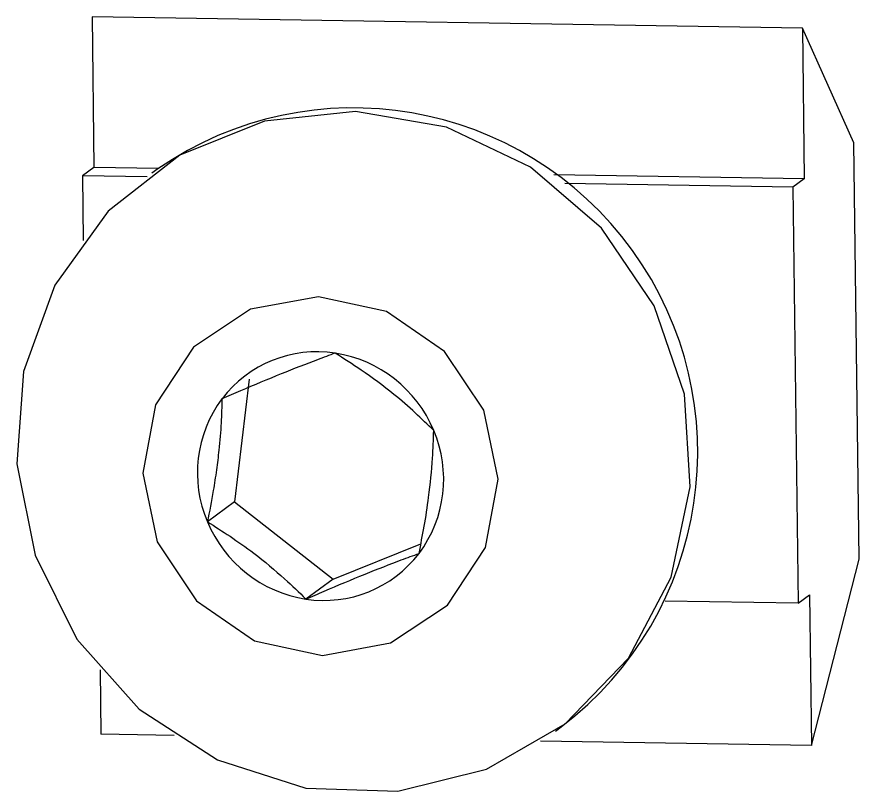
# Model space of a CAD drawing. Header units: millimetres. Extents: x 0 to 279, y 0 to 216.
# Drawn here: x 74.127 to 75.289, y 113.058 to 114.126 of the extents above; entities that cross this region are included whole.
import ezdxf

# ---------------------------------------------------------------- set-up
doc = ezdxf.new("R2010")
doc.units = ezdxf.units.MM

msp = doc.modelspace()

# ---------------------------------------------------------------- linework, layer by layer
at = {"color": 7, "linetype": 'Continuous', "lineweight": 25}
for p, q in [((74.2306, 114.1264), (74.2332, 113.9186)), ((75.2111, 114.1107), (74.2306, 114.1264)), ((75.2111, 114.1107), (75.2137, 113.9028)), ((75.2822, 113.9524), (75.2111, 114.1107)), ((75.2894, 113.3783), (75.2822, 113.9524)), ((74.2332, 113.9186), (74.2175, 113.9073)), ((74.3223, 113.9171), (74.2332, 113.9186)), ((74.3215, 113.9166), (74.3134, 113.9108)), ((74.2175, 113.9073), (74.2186, 113.818)), ((74.3067, 113.9058), (74.2175, 113.9073)), ((75.2137, 113.9028), (74.8678, 113.9084)), ((75.2137, 113.9028), (75.1981, 113.8915)), ((75.1981, 113.8915), (74.8832, 113.8966)), ((75.1981, 113.8915), (75.2053, 113.3174)), ((74.4477, 113.6266), (74.4275, 113.4571)), ((74.4275, 113.4571), (74.3899, 113.4298)), ((74.4275, 113.4571), (74.5635, 113.3504)), ((74.5635, 113.3504), (74.6844, 113.3992)), ((75.2235, 113.1209), (75.2894, 113.3783)), ((74.5635, 113.3504), (74.5258, 113.3232)), ((75.2053, 113.3174), (75.2209, 113.3288)), ((75.2209, 113.3288), (75.2235, 113.1209)), ((75.2053, 113.3174), (75.0218, 113.3204)), ((74.2418, 113.2257), (74.243, 113.1366)), ((74.8701, 113.1409), (74.8782, 113.1468)), ((74.3439, 113.135), (74.243, 113.1366)), ((75.2235, 113.1209), (74.8495, 113.1269))]:
    msp.add_line(p, q, dxfattribs=at)
at = {"color": 7, "linetype": 'Continuous', "lineweight": 25, "flags": 128}
for points in [[(74.7751, 113.0884), (74.8838, 113.1512), (74.9709, 113.2418), (75.0298, 113.3535), (75.0563, 113.4779), (75.0483, 113.6059), (75.0065, 113.7279), (74.9339, 113.835), (74.8359, 113.9191), (74.7198, 113.9741), (74.5942, 113.9958), (74.4685, 113.9827), (74.3519, 113.9356), (74.253, 113.8582), (74.1793, 113.7562), (74.1362, 113.637), (74.1269, 113.5097), (74.152, 113.3835), (74.2098, 113.2678), (74.2959, 113.1713), (74.4039, 113.1011), (74.5259, 113.0624), (74.6527, 113.0581), (74.7751, 113.0884)], [(74.6425, 113.2626), (74.7214, 113.3148), (74.7736, 113.3942), (74.7912, 113.4886), (74.7714, 113.5836), (74.7173, 113.6648), (74.6372, 113.7198), (74.5431, 113.7402), (74.4495, 113.723), (74.3706, 113.6707), (74.3184, 113.5913), (74.3009, 113.4969), (74.3206, 113.4019), (74.3747, 113.3207), (74.4549, 113.2657), (74.5489, 113.2453), (74.6425, 113.2626)]]:
    msp.add_lwpolyline(points, dxfattribs=at)
at = {"color": 7, "linetype": 'Continuous', "lineweight": 25}
for centre, radius, start, end in [((74.5915, 113.5257), 0.4751, 307.1019, 124.637), ((74.541, 113.4997), 0.1646, 81.1997, 142.7095), ((74.5392, 113.4879), 0.1766, 22.5894, 81.1875), ((74.5471, 113.4971), 0.1711, 143.2637, 203.1568), ((74.5449, 113.4884), 0.1711, 323.2634, 23.157), ((74.5529, 113.4976), 0.1766, 202.5899, 261.1874), ((74.551, 113.4858), 0.1646, 261.1994, 322.7098)]:
    msp.add_arc(centre, radius, start, end, dxfattribs=at)
for points, knots in [([(74.5662, 113.6624), (74.5582, 113.6594), (74.5358, 113.6512), (74.4917, 113.634), (74.4452, 113.6146), (74.4185, 113.6031), (74.41, 113.5994)], [0, 0, 0, 0, 0.180949, 0.506277, 0.843974, 1, 1, 1, 1]), ([(74.7022, 113.5557), (74.6939, 113.5638), (74.6771, 113.5802), (74.6438, 113.6091), (74.605, 113.6379), (74.5781, 113.6548), (74.5662, 113.6624)], [0, 0, 0, 0, 0.216437, 0.440299, 0.751888, 1, 1, 1, 1]), ([(74.41, 113.5994), (74.4097, 113.5886), (74.4091, 113.5665), (74.4064, 113.5328), (74.4024, 113.501), (74.3973, 113.4674), (74.3927, 113.444), (74.3899, 113.4298)], [0, 0, 0, 0, 0.2161798, 0.4397515, 0.5934108, 0.7522019, 1, 1, 1, 1]), ([(74.682, 113.3861), (74.6844, 113.3985), (74.6894, 113.4237), (74.6964, 113.4688), (74.7009, 113.5151), (74.7018, 113.5432), (74.7022, 113.5557)], [0, 0, 0, 0, 0.21645, 0.440302, 0.751892, 1, 1, 1, 1]), ([(74.3899, 113.4298), (74.4002, 113.4233), (74.4213, 113.41), (74.4583, 113.3837), (74.4949, 113.3533), (74.5163, 113.3324), (74.5258, 113.3232)], [0, 0, 0, 0, 0.2164617, 0.4402996, 0.751887, 1, 1, 1, 1]), ([(74.5258, 113.3232), (74.5342, 113.3268), (74.5609, 113.3384), (74.6075, 113.3578), (74.6516, 113.375), (74.674, 113.3832), (74.682, 113.3861)], [0, 0, 0, 0, 0.156026, 0.493723, 0.819051, 1, 1, 1, 1])]:
    msp.add_open_spline(points, degree=3, knots=knots, dxfattribs=at)

doc.saveas('drawing.dxf')
